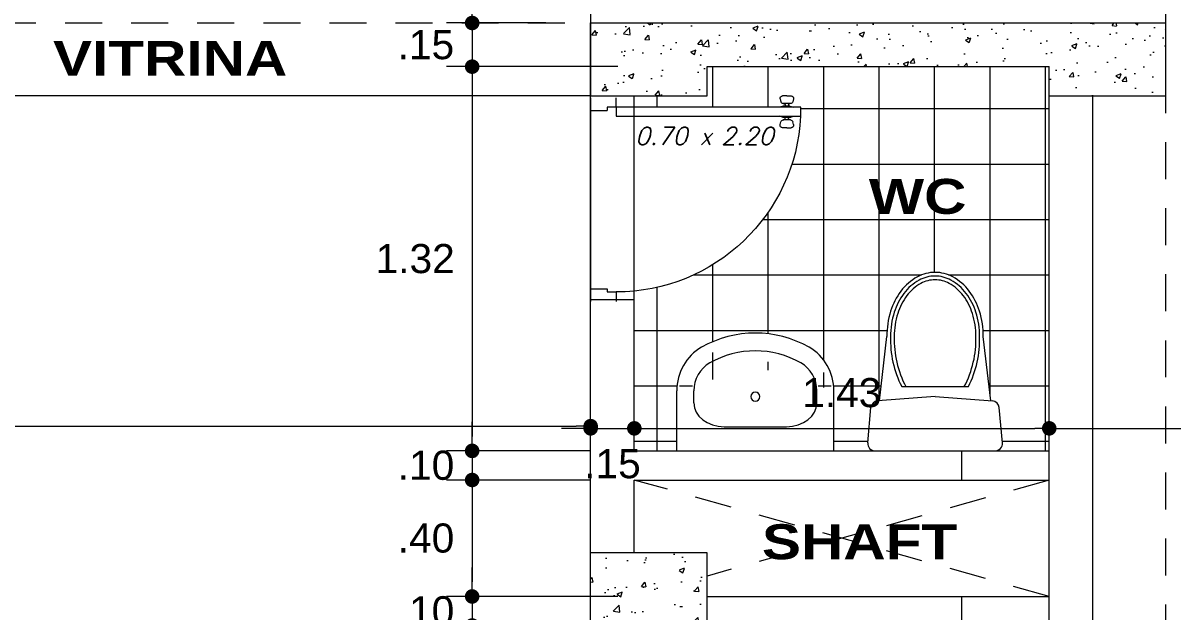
# Model space of a CAD drawing. Header units: millimetres. Extents: x 2178 to 2304, y 1220 to 1359.
# Drawn here: x 2208.302 to 2212.251, y 1332.3 to 1334.32 of the extents above; entities that cross this region are included whole.
import ezdxf
from ezdxf.enums import TextEntityAlignment as Align

# ---------------------------------------------------------------- set-up
doc = ezdxf.new("R2010")
doc.units = ezdxf.units.MM
doc.linetypes.add('HIDDEN', pattern=[9.524999999999999, 6.35, -3.175])
doc.layers.get('0').update_dxf_attribs({"lineweight": 0})
for name, color, linetype, lineweight in [('carpinteria', 12, 'Continuous', 5), ('Mobiliario', 52, 'Continuous', 5), ('PLUMA 1', 46, 'Continuous', 13), ('PLUMA 7', 10, 'Continuous', 0), ('PLUMA4', 160, 'Continuous', 40), ('PROY', 13, 'HIDDEN', 13), ('TEXTO', 5, 'Continuous', 18), ('TEXTOS', 42, 'Continuous', 13)]:
    doc.layers.add(name, color=color, linetype=linetype, lineweight=lineweight)
doc.layers.add('pisos....', color=7, linetype='Continuous', lineweight=5, true_color=0x7c7f7e)
doc.styles.add('ARIAL', font='arial.ttf')
doc.styles.add('ARIAL-N', font='arialbd.ttf')
doc.styles.add('SIMPLEX', font='simplex.shx', dxfattribs={"width": 1.2, "oblique": 15})
doc.dimstyles.new('RPM 50', dxfattribs={"dimtxt": 0.1, "dimasz": 0.05, "dimexe": 0.08849999999999973, "dimexo": 0.1535, "dimgap": 0.07099999999999997, "dimtad": 2, "dimtih": 1, "dimtoh": 1, "dimzin": 4, "dimdsep": 46, "dimtxsty": 'ARIAL', "dimblk": 'DOT', "dimcen": 0.4, "dimdle": 0.25, "dimclrd": 8, "dimclre": 8, "dimclrt": 9, "dimadec": 0, "dimazin": 0, "dimtfac": 1, "dimtix": 1, "dimtmove": 0, "dimatfit": 3, "dimldrblk": 'DOT', "dimfxl": 0.5, "dimfxlon": 1, "dimlwd": 0, "dimlwe": 0, "dimarcsym": 0})
pattern_1 = [(49.99999999999999, (1019.093095671087, -426.9564722311436), (0.182184668996004, -0.01593908553890309), [0.01905, -0.20955]), (355, (1019.093095671087, -426.9564722311436), (-0.03524342142496934, 0.1910568452390352), [0.01524, -0.16764058417]), (100.4514447, (1019.108277678087, -426.9578004846437), (0.1469412470903533, 0.1751177519121951), [0.01619000879999999, -0.1780902445999999]), (46.18420000000001, (1019.093095671087, -426.9056722311436), (0.2710790408921299, -0.04204232793272715), [0.028575, -0.314325]), (96.63555760999992, (1019.115685571087, -426.9091757311437), (0.237404134051503, 0.2474261245977215), [0.02428502314, -0.26713560816]), (351.1841511700001, (1019.093095671087, -426.9056722311436), (0.237404134064977, 0.2474261245855326), [0.02285996707, -0.25145973192]), (21, (1019.118495671087, -426.9183722311436), (0.1516143912691325, -0.1022651981870876), [0.01905, -0.20955]), (326.0000000000001, (1019.118495671087, -426.9183722311436), (0.06180202834764707, 0.1841879661223193), [0.01524, -0.16764]), (71.45144499999999, (1019.131130203687, -426.9268943310435), (0.2134164192787162, 0.08192276888590524), [0.0161900088, -0.1780899376]), (37.50000000000001, (1019.093095671087, -426.9564722311436), (0.003088603250591816, 0.0845550388731531), [0, -0.165608, 0, -0.17018, 0, -0.168275]), (7.499999999999999, (1019.093095671087, -426.9564722311436), (0.06681966251030574, 0.1001805748181195), [0, -0.09702799999999999, 0, -0.161798, 0, -0.06413500000000001]), (327.5, (1019.036453671087, -426.9564722311436), (0.1355905951668714, -0.005728743992673458), [0, -0.0635, 0, -0.19812, 0, -0.26289]), (317.5, (1019.011053671087, -426.9564722311436), (0.148129181386018, 0.02542649103333302), [0, -0.08255, 0, -0.131572, 0, -0.18669])]

# ---------------------------------------------------------------- blocks, each defined once
blk = doc.blocks.new('puerta de 0.80')
for p, q in [((0, 0.7578726278069325), (0, 0.8078726278070008)), ((0, 0.05787262780700075), (0, 0.8078726278070008)), ((0.06500000000005457, 0.7578726278069325), (0.06500000000005457, 0.770372627806978)), ((0.06500000000005457, 0.770372627806978), (0.1000000000000227, 0.770372627806978)), ((0.1000000000000227, 0.770372627806978), (0.1000000000000227, 0.8078726278070008)), ((0, 0.7578726278069325), (0.06500000000005457, 0.7578726278069325)), ((0.743372223558481, 0.1131570363396577), (0.7462233707656196, 0.1025164101029077)), ((0.7699992280930701, 0.1257452267906274), (0.753031481821381, 0.1257452267906274)), ((0.7820575276252839, 0.09510460055400927), (0.7558826290285197, 0.09510460055400927)), ((0.7558826290285197, 0.09510460055400927), (0.7579409285608563, 0.09510460055400927)), ((0.7699992280930701, 0.1257452267906274), (0.7869669743646455, 0.1257452267906274)), ((0.7841158271576205, 0.09510460055400927), (0.7820575276252839, 0.09510460055400927)), ((0.7966262326275455, 0.1131570363396577), (0.7937750854204069, 0.1025164101029077)), ((0, 0.007872627806932542), (0, 0.05787262780700075)), ((0, 0.05787262780700075), (0.06500000000005457, 0.05787262780700075)), ((0.06500000000005457, 0.04537262780695528), (0.06500000000005457, 0.05787262780700075)), ((0.1000000000000227, 0.04537262780695528), (0.06500000000005457, 0.04537262780695528)), ((0.1000000000000227, 0.08037262780703713), (0.8250000000000455, 0.08037262780703713)), ((0.1000000000000227, 0.04537262780695528), (0.1000000000000227, 0.08037262780703713)), ((0.8250000000000455, 0.04537262780695528), (0.1000000000000227, 0.04537262780695528)), ((0.1000000000000227, 0.04537262780695528), (0.1000000000000227, 0.007872627806932542)), ((0.7820575276252839, 0.08545825626470105), (0.7558826290285197, 0.08545825626470105)), ((0.762940928560738, 0.09010460055401381), (0.762940928560738, 0.08545825626470105)), ((0.8250000000000455, 0.04537262780695528), (0.7720000000000482, 0.04537262780695528)), ((0.7770575276252885, 0.09010460055401381), (0.7770575276252885, 0.08545825626470105)), ((0.8250000000000455, 0.08037262780703713), (0.8250000000000455, 0.04537262780695528)), ((0.743372223558481, 0.01258821927433473), (0.7462233707656196, 0.02322884551108473)), ((0.7699992280930701, 2.882325134123676e-08), (0.753031481821381, 2.882325134123676e-08)), ((0.7820575276252839, 0.04028699934929136), (0.7558826290285197, 0.04028699934929136)), ((0.7820575276252839, 0.03064065505998315), (0.7558826290285197, 0.03064065505998315)), ((0.7558826290285197, 0.03064065505998315), (0.7579409285608563, 0.03064065505998315)), ((0.762940928560738, 0.0356406550599786), (0.762940928560738, 0.04028699934929136)), ((0.7699992280930701, 2.882325134123676e-08), (0.7869669743646455, 2.882325134123676e-08)), ((0.7770575276252885, 0.0356406550599786), (0.7770575276252885, 0.04028699934929136)), ((0.7841158271576205, 0.03064065505998315), (0.7820575276252839, 0.03064065505998315)), ((0.7966262326275455, 0.01258821927433473), (0.7937750854204069, 0.02322884551108473))]:
    blk.add_line(p, q)
at = {"linetype": 'Continuous', "lineweight": 0}
for p, q in [((0.7558826290285197, 0.08545825626470105), (0.7419099796773025, 0.08037262780692345)), ((0.7558826290285197, 0.04028699934929136), (0.7419099796773025, 0.04537262780695528)), ((0.7820575276252839, 0.08545825626470105), (0.796030176976501, 0.08037262780692345)), ((0.7820575276252839, 0.04028699934929136), (0.796030176976501, 0.04537262780695528))]:
    blk.add_line(p, q, dxfattribs=at)
for centre, radius, start, end in [((0.1000000000000227, 0.04537262780695528), 0.725, 2.767078666097358, 90), ((0.753031481821381, 0.1157452267906365), 0.01, 90, 195.0000000000087), ((0.7558826290285197, 0.1051046005540002), 0.01, 195.0000000001698, 270), ((0.7579409285607426, 0.09010460055401381), 0.005, 0, 90), ((0.7820575276252839, 0.09010460055401381), 0.005, 90, 180), ((0.7841158271575068, 0.1051046005540002), 0.01, 270, 344.9999999998302), ((0.7869669743646455, 0.1157452267906365), 0.01, 344.9999999999912, 90), ((0.753031481821381, 0.01000002882324225), 0.01, 164.9999999999913, 270), ((0.7558826290285197, 0.02064065505999224), 0.01, 90, 164.9999999998302), ((0.7579409285607426, 0.0356406550599786), 0.005, 270, 0), ((0.7820575276252839, 0.0356406550599786), 0.005, 180, 270), ((0.7841158271575068, 0.02064065505999224), 0.01, 15.00000000016984, 90), ((0.7869669743646455, 0.01000002882324225), 0.01, 270, 15.00000000000872)]:
    blk.add_arc(centre, radius, start, end)
blk = doc.blocks.new('P')
at = {"style": 'SIMPLEX', "oblique": 15}
blk.add_text('x', height=0.06, dxfattribs=at).set_placement((-0.01697368369676155, 0.0255492955629677))
blk.add_attdef('L', text='', height=0.06, dxfattribs=at).set_placement((-0.057659880294743, 0.02554929556297481), align=Align.RIGHT)
blk.add_attdef('H', (0.05806964743619147, 0.02554929556297481), '', height=0.06, dxfattribs=at)
blk = doc.blocks.new('LAVATORIO')
at = {"layer": 'PLUMA 1', "linetype": 'Continuous', "lineweight": 20}
for p, q in [((-0.2999934783219942, 0.2071363636785648), (-0.2999934783219942, -0.02195454545901754)), ((-0.2999934783219942, 0.2071363636785648), (0.2999934783219942, 0.2071363636785648)), ((0.2999934783219942, 0.2071363636785648), (0.2999934783219942, -0.02195454545901754)), ((-0.1188260869807323, 0.1148181818415779), (0.1188260869807323, 0.1148181818415779)), ((-0.234782608743501, 0.02386363636850319), (-0.234782608743501, -0.02195454545901754)), ((0.234782608743501, 0.02386363636850319), (0.234782608743501, -0.02195454545901754))]:
    blk.add_line(p, q, dxfattribs=at)
blk.add_circle((0, 0), 0.01750000000356522, dxfattribs=at)
at = {"layer": 'PLUMA 1', "linetype": 'Continuous', "lineweight": 20, "extrusion": (0, 0, -1)}
for centre, major_axis, ratio, start_param, end_param in [((-0.1188260869807323, 0.02386363636850319), (0.1159565217627687, 2.11200665065676e-14), 0.7846746081733931, 3.141592653590338, 4.712388980384833), ((0.1188260869807323, 0.02386363636850319), (-0.1159565217627687, 9.952126509930016e-14), 0.7846746081733929, 1.570796326794223, 3.1415926535887), ((-0.1188521754517069, -0.02195454545901754), (2.795176774598603e-13, 0.1893818215381344), 0.9565217391304283, 3.638567482427635, 4.712388980383277), ((-0.1188521754517069, -0.02195454545901754), (-1.25662522260505e-12, 0.1212000033427651), 0.9565217391302343, 3.638567482442401, 4.712388980394607), ((0.1188521754517069, -0.02195454545901754), (1.256475748923904e-12, 0.1212000033427651), 0.9565217391302343, 1.57079632678498, 2.644617824737187), ((0.1188521754517069, -0.02195454545901754), (-2.791350386132135e-13, 0.1893818215381344), 0.9565217391304283, 1.570796326796306, 2.64461782475195), ((0, 0.2071363636785648), (-2.207522384136759e-16, 0.3818181859691521), 0.9565217391303741, 2.64461781258921, 3.638567494590378), ((0, 0.2071363636785648), (1.873049312265182e-16, 0.4500000041648561), 0.9565217391303545, 2.644617814432515, 3.638567492747071)]:
    blk.add_ellipse(centre, major_axis=major_axis, ratio=ratio, start_param=start_param, end_param=end_param, dxfattribs=at)
blk = doc.blocks.new('A$C17BD6781')
at = {"layer": 'Mobiliario', "linetype": 'Continuous'}
for p, q in [((0.0470258381902795, 0.2024778968581415), (0.07702583819028064, 0.4624778968581325)), ((0.4970258381902681, 0.2024778968581415), (0.467025838190267, 0.4624778968581325)), ((0.1371245447934086, 0.2600000207519599), (0.406927131587139, 0.2600000207519599)), ((0.2720258381902738, 0.2200000207519395), (0.04046188830088226, 0.2019667219995256)), ((0.2720258381902738, 0.2200000207519395), (0.5035897880796654, 0.2019667219995256)), ((2.658856601556181e-08, 0.03271609313324575), (0.01291432294007677, 0.1747733529997788)), ((0.5440516497919816, 0.03271609313324575), (0.5311373534404709, 0.1747733529997788)), ((0.0298768227825974, 2.075196903206233e-08), (0.5141748535979502, 2.075196903206233e-08))]:
    blk.add_line(p, q, dxfattribs=at)
for points in [[(0.467025838190267, 0.4624778968581325, 0.07568148098942781), (0.4514763274974598, 0.564619449634364, 0.08594715031423093), (0.409911660521658, 0.6457161817953931, 0.1060218382171382), (0.3436150782673906, 0.7032144903049868, 0.1264657149685374), (0.2720258381902738, 0.7216159645624032, 0.1264657149685252), (0.2004365981131571, 0.7032144903049868, 0.1060218382171112), (0.1341400158588897, 0.6457161817953931, 0.08594715031425326), (0.09257534888308783, 0.564619449634364, 0.07568148098944026), (0.07702583819028064, 0.4624778968581325, 0.07568148098943636)], [(0.4520258381902806, 0.4624778968581325, 0.0756814809893859), (0.4371558434836231, 0.5601558482174767, 0.08594715031428633), (0.3979260275471859, 0.6366970575473658, 0.1060218382171535), (0.3363817185640983, 0.6900737708649274, 0.1264657149685132), (0.2720258381902738, 0.7066159645624168, 0.1264657149686313), (0.2076699578163925, 0.6900737708648705, 0.1060218382170392), (0.1461256488333618, 0.6366970575473658, 0.08594715031415015), (0.1068958328969813, 0.5601558482175903, 0.07568148098951734), (0.092025838190267, 0.4624778968581325, 0.07568148098951734)], [(0.4370258381902659, 0.4624778968581325, 0.07568148098938046), (0.422835359469758, 0.5556922468005894, 0.08594715031429338), (0.3859403945727138, 0.6276779332993385, 0.1060218382171472), (0.3291483588608344, 0.6769330514248111, 0.1264657149685263), (0.2720258381902738, 0.6916159645624305, 0.1264657149686292), (0.2149033175196564, 0.6769330514248111, 0.1060218382170225), (0.1581112818078338, 0.6276779332993385, 0.08594715031417827), (0.1212163169108464, 0.5556922468007031, 0.07568148098950629), (0.1070258381902818, 0.4624778968581325, 0.07568148098950629)]]:
    blk.add_lwpolyline(points, format="xyb", dxfattribs=at)
for centre, radius, start, end in [((0.5137349313203856, 0.4501454030077241), 0.4218893808016409, 178.3249151335759, 206.7885795011672), ((0.5137349313203856, 0.4501454030077241), 0.4068893808016409, 178.3249151335759, 207.8601275501853), ((0.03031674506016202, 0.4501454030077241), 0.4068893808016409, 332.1398724498131, 1.675084866424104), ((0.03031674506016202, 0.4501454030077241), 0.4218893808016409, 333.2114204988328, 1.675084866424104), ((0.04279111913410816, 0.1720572806184748), 0.03, 94.45298473469602, 174.8055710922652), ((0.5012605572464395, 0.1720572806184748), 0.03, 5.194428907734862, 85.54701526530398), ((0.0298768227825974, 0.03000002075194175), 0.03, 174.8055710922652, 270), ((0.5141748535979502, 0.03000002075194175), 0.03, 270, 5.194428907734862)]:
    blk.add_arc(centre, radius, start, end, dxfattribs=at)
blk = doc.blocks.new('_DOT')
at = {"color": 0, "linetype": 'ByBlock'}
blk.add_line((-0.5, 0), (-1, 0), dxfattribs=at)
at = {"color": 0, "linetype": 'ByBlock', "const_width": 0.5}
blk.add_lwpolyline([(-0.25, 0, 1), (0.25, 0, 1)], format="xyb", close=True, dxfattribs=at)
blk = doc.blocks.new('*D931')
at = {"color": 8, "lineweight": 0, "transparency": 16777216}
for p, q in [((2205.05131320559, 1332.934802835072), (2205.05131320559, 1333.023302835072)), ((2210.25131320559, 1332.934802835072), (2210.25131320559, 1333.023302835072)), ((2205.10131320559, 1332.934802835072), (2210.20131320559, 1332.934802835072))]:
    blk.add_line(p, q, dxfattribs=at)
at = {"layer": 'Defpoints', "color": 0, "transparency": 16777216}
for p in [(2205.05131320559, 1332.934802835072), (2210.25131320559, 1332.934802835072), (2210.25131320559, 1332.927212895097)]:
    blk.add_point(p, dxfattribs=at)
at = {"color": 8, "lineweight": 0, "transparency": 16777216, "xscale": 0.05, "yscale": 0.05, "zscale": 0.05, "rotation": 180}
blk.add_blockref('_DOT', (2205.05131320559, 1332.934802835072), dxfattribs=at)
at = {"color": 8, "lineweight": 0, "transparency": 16777216, "xscale": 0.05, "yscale": 0.05, "zscale": 0.05}
blk.add_blockref('_DOT', (2210.25131320559, 1332.934802835072), dxfattribs=at)
at = {"color": 9, "transparency": 16777216, "insert": (2207.65131320559, 1333.056860133844), "char_height": 0.1, "attachment_point": 5, "style": 'ARIAL'}
blk.add_mtext('5.20', dxfattribs=at)
blk = doc.blocks.new('*D932')
at = {"color": 8, "lineweight": 0, "transparency": 16777216}
for p, q in [((2210.25131320559, 1332.927212895097), (2210.25131320559, 1333.015712895097)), ((2210.401313205591, 1332.927212895097), (2210.401313205591, 1333.015712895097)), ((2210.20131320559, 1332.927212895097), (2210.15131320559, 1332.927212895097)), ((2210.25131320559, 1332.927212895097), (2210.401313205591, 1332.927212895097)), ((2210.451313205591, 1332.927212895097), (2210.501313205591, 1332.927212895097))]:
    blk.add_line(p, q, dxfattribs=at)
at = {"layer": 'Defpoints', "color": 0, "transparency": 16777216}
for p in [(2210.25131320559, 1332.927212895097), (2210.401313205591, 1332.927212895097), (2210.401313205591, 1332.849712895096)]:
    blk.add_point(p, dxfattribs=at)
at = {"color": 8, "lineweight": 0, "transparency": 16777216, "xscale": 0.05, "yscale": 0.05, "zscale": 0.05}
blk.add_blockref('_DOT', (2210.25131320559, 1332.927212895097), dxfattribs=at)
at = {"color": 8, "lineweight": 0, "transparency": 16777216, "xscale": 0.05, "yscale": 0.05, "zscale": 0.05, "rotation": 180}
blk.add_blockref('_DOT', (2210.401313205591, 1332.927212895097), dxfattribs=at)
at = {"color": 9, "transparency": 16777216, "insert": (2210.32631320559, 1332.805155596324), "char_height": 0.1, "attachment_point": 5, "style": 'ARIAL'}
blk.add_mtext('.15', dxfattribs=at)
blk = doc.blocks.new('*D933')
at = {"color": 8, "lineweight": 0, "transparency": 16777216}
for p, q in [((2210.401313205591, 1332.927212895097), (2210.401313205591, 1333.015712895097)), ((2211.82631320559, 1332.927212895097), (2211.82631320559, 1333.015712895097)), ((2210.451313205591, 1332.927212895097), (2211.77631320559, 1332.927212895097))]:
    blk.add_line(p, q, dxfattribs=at)
at = {"layer": 'Defpoints', "color": 0, "transparency": 16777216}
for p in [(2211.82631320559, 1332.927212895097), (2210.401313205591, 1332.849712895096), (2211.82631320559, 1332.849712895096)]:
    blk.add_point(p, dxfattribs=at)
at = {"color": 8, "lineweight": 0, "transparency": 16777216, "xscale": 0.05, "yscale": 0.05, "zscale": 0.05, "rotation": 180}
blk.add_blockref('_DOT', (2210.401313205591, 1332.927212895097), dxfattribs=at)
at = {"color": 8, "lineweight": 0, "transparency": 16777216, "xscale": 0.05, "yscale": 0.05, "zscale": 0.05}
blk.add_blockref('_DOT', (2211.82631320559, 1332.927212895097), dxfattribs=at)
at = {"color": 9, "transparency": 16777216, "insert": (2211.11381320559, 1333.049304300281), "char_height": 0.1, "attachment_point": 5, "style": 'ARIAL'}
blk.add_mtext('1.43', dxfattribs=at)
blk = doc.blocks.new('*D934')
at = {"color": 8, "lineweight": 0, "transparency": 16777216}
for p, q in [((2211.82631320559, 1332.927212895097), (2211.82631320559, 1333.015712895097)), ((2217.40131320559, 1332.927212895097), (2217.40131320559, 1333.015712895097)), ((2211.876313205591, 1332.927212895097), (2217.35131320559, 1332.927212895097))]:
    blk.add_line(p, q, dxfattribs=at)
at = {"layer": 'Defpoints', "color": 0, "transparency": 16777216}
for p in [(2217.40131320559, 1332.927212895097), (2211.82631320559, 1332.849712895096), (2217.40131320559, 1332.849712895096)]:
    blk.add_point(p, dxfattribs=at)
at = {"color": 8, "lineweight": 0, "transparency": 16777216, "xscale": 0.05, "yscale": 0.05, "zscale": 0.05, "rotation": 180}
blk.add_blockref('_DOT', (2211.82631320559, 1332.927212895097), dxfattribs=at)
at = {"color": 8, "lineweight": 0, "transparency": 16777216, "xscale": 0.05, "yscale": 0.05, "zscale": 0.05}
blk.add_blockref('_DOT', (2217.40131320559, 1332.927212895097), dxfattribs=at)
at = {"color": 9, "transparency": 16777216, "insert": (2214.61381320559, 1333.049270193869), "char_height": 0.1, "attachment_point": 5, "style": 'ARIAL'}
blk.add_mtext('5.58', dxfattribs=at)
blk = doc.blocks.new('*D941')
at = {"color": 8, "lineweight": 0, "transparency": 16777216}
for p, q in [((2209.844313705364, 1334.369712895096), (2209.844313705364, 1334.419712895095)), ((2210.097813205591, 1334.319712895096), (2209.755813705364, 1334.319712895096)), ((2209.844313705364, 1334.319712895096), (2209.844313705364, 1334.169712895095)), ((2210.344313705364, 1334.169712895095), (2209.755813705364, 1334.169712895095)), ((2209.844313705364, 1334.119712895096), (2209.844313705364, 1334.069712895096))]:
    blk.add_line(p, q, dxfattribs=at)
at = {"layer": 'Defpoints', "color": 0, "transparency": 16777216}
for p in [(2210.251313205591, 1334.319712895096), (2209.844313705364, 1334.169712895095), (2210.651313205592, 1334.169712895095)]:
    blk.add_point(p, dxfattribs=at)
at = {"color": 8, "lineweight": 0, "transparency": 16777216, "xscale": 0.05, "yscale": 0.05, "zscale": 0.05}
for p, rotation in [((2209.844313705364, 1334.319712895096), 270), ((2209.844313705364, 1334.169712895095), 90)]:
    blk.add_blockref('_DOT', p, dxfattribs=dict(at, rotation=rotation))
at = {"color": 9, "transparency": 16777216, "insert": (2209.685353268801, 1334.244712895095), "char_height": 0.1, "attachment_point": 5, "style": 'ARIAL'}
blk.add_mtext('.15', dxfattribs=at)
blk = doc.blocks.new('*D942')
at = {"color": 8, "lineweight": 0, "transparency": 16777216}
for p, q in [((2210.344313705364, 1334.169712895095), (2209.755813705364, 1334.169712895095)), ((2209.844313705364, 1334.119712895096), (2209.844313705364, 1332.899712895097)), ((2210.247813205592, 1332.849712895097), (2209.755813705364, 1332.849712895097))]:
    blk.add_line(p, q, dxfattribs=at)
at = {"layer": 'Defpoints', "color": 0, "transparency": 16777216}
for p in [(2210.651313205592, 1334.169712895095), (2209.844313705364, 1332.849712895097), (2210.401313205592, 1332.849712895097)]:
    blk.add_point(p, dxfattribs=at)
at = {"color": 8, "lineweight": 0, "transparency": 16777216, "xscale": 0.05, "yscale": 0.05, "zscale": 0.05}
for p, rotation in [((2209.844313705364, 1334.169712895095), 90), ((2209.844313705364, 1332.849712895097), 270)]:
    blk.add_blockref('_DOT', p, dxfattribs=dict(at, rotation=rotation))
at = {"color": 9, "transparency": 16777216, "insert": (2209.648654769484, 1333.509712895095), "char_height": 0.1, "attachment_point": 5, "style": 'ARIAL'}
blk.add_mtext('1.32', dxfattribs=at)
blk = doc.blocks.new('*D943')
at = {"color": 8, "lineweight": 0, "transparency": 16777216}
for p, q in [((2209.844313705364, 1332.899712895097), (2209.844313705364, 1332.949712895097)), ((2210.247813205592, 1332.849712895097), (2209.755813705364, 1332.849712895097)), ((2209.844313705364, 1332.849712895097), (2209.844313705364, 1332.749712895097)), ((2210.247813205592, 1332.749712895097), (2209.755813705364, 1332.749712895097)), ((2209.844313705364, 1332.699712895097), (2209.844313705364, 1332.649712895097))]:
    blk.add_line(p, q, dxfattribs=at)
at = {"layer": 'Defpoints', "color": 0, "transparency": 16777216}
for p in [(2210.401313205592, 1332.849712895097), (2209.844313705364, 1332.749712895097), (2210.401313205592, 1332.749712895097)]:
    blk.add_point(p, dxfattribs=at)
at = {"color": 8, "lineweight": 0, "transparency": 16777216, "xscale": 0.05, "yscale": 0.05, "zscale": 0.05}
for p, rotation in [((2209.844313705364, 1332.849712895097), 270), ((2209.844313705364, 1332.749712895097), 90)]:
    blk.add_blockref('_DOT', p, dxfattribs=dict(at, rotation=rotation))
at = {"color": 9, "transparency": 16777216, "insert": (2209.685898971394, 1332.799712895096), "char_height": 0.1, "attachment_point": 5, "style": 'ARIAL'}
blk.add_mtext('.10', dxfattribs=at)
blk = doc.blocks.new('*D944')
at = {"color": 8, "lineweight": 0, "transparency": 16777216}
for p, q in [((2210.247813205592, 1332.749712895097), (2209.755813705364, 1332.749712895097)), ((2209.844313705364, 1332.699712895097), (2209.844313705364, 1332.399712895097)), ((2210.344313705364, 1332.349712895097), (2209.755813705364, 1332.349712895097))]:
    blk.add_line(p, q, dxfattribs=at)
at = {"layer": 'Defpoints', "color": 0, "transparency": 16777216}
for p in [(2210.401313205592, 1332.749712895097), (2209.844313705364, 1332.349712895097), (2210.651313205592, 1332.349712895097)]:
    blk.add_point(p, dxfattribs=at)
at = {"color": 8, "lineweight": 0, "transparency": 16777216, "xscale": 0.05, "yscale": 0.05, "zscale": 0.05}
for p, rotation in [((2209.844313705364, 1332.749712895097), 90), ((2209.844313705364, 1332.349712895097), 270)]:
    blk.add_blockref('_DOT', p, dxfattribs=dict(at, rotation=rotation))
at = {"color": 9, "transparency": 16777216, "insert": (2209.685898971394, 1332.549712895096), "char_height": 0.1, "attachment_point": 5, "style": 'ARIAL'}
blk.add_mtext('.40', dxfattribs=at)
blk = doc.blocks.new('*D1076')
at = {"color": 8, "lineweight": 0, "transparency": 16777216}
for p, q in [((2209.844313705364, 1332.399712895097), (2209.844313705364, 1332.449712895097)), ((2210.344313705364, 1332.349712895097), (2209.755813705364, 1332.349712895097)), ((2209.844313705364, 1332.349712895097), (2209.844313705364, 1332.249712895097)), ((2210.344313705364, 1332.249712895097), (2209.755813705364, 1332.249712895097)), ((2209.844313705364, 1332.199712895097), (2209.844313705364, 1332.149712895097))]:
    blk.add_line(p, q, dxfattribs=at)
at = {"layer": 'Defpoints', "color": 0, "transparency": 16777216}
for p in [(2210.651313205592, 1332.349712895097), (2209.844313705364, 1332.249712895097), (2210.651313205592, 1332.249712895097)]:
    blk.add_point(p, dxfattribs=at)
at = {"color": 8, "lineweight": 0, "transparency": 16777216, "xscale": 0.05, "yscale": 0.05, "zscale": 0.05}
for p, rotation in [((2209.844313705364, 1332.349712895097), 270), ((2209.844313705364, 1332.249712895097), 90)]:
    blk.add_blockref('_DOT', p, dxfattribs=dict(at, rotation=rotation))
at = {"color": 9, "transparency": 16777216, "insert": (2209.685898971394, 1332.299712895096), "char_height": 0.1, "attachment_point": 5, "style": 'ARIAL'}
blk.add_mtext('.10', dxfattribs=at)

msp = doc.modelspace()

# ---------------------------------------------------------------- hatches: boundary and pattern name
h = msp.add_hatch()
h.set_pattern_fill('AR-SAND', color=256, scale=0.009000000000000001)
h.set_pattern_definition([(37.50000000000001, (0, 0), (-0.01440028166385641, 0.4404719135964082), [0, -0.3474720000000001, 0, -0.38862, 0, -0.3714750000000001]), (7.499999999999999, (0, 0), (0.4045709548242024, 0.6451425905115189), [0, -0.187452, 0, -0.3131820000000001, 0, -0.120015]), (327.5, (-0.281178, 0), (0.7118931332173122, 0.001293466210691186), [0, -0.1143, 0, -0.41148, 0, -0.5372100000000001]), (317.5, (-0.281178, 0), (0.6872008072250675, 0.2006363909314947), [0, -0.05715000000000001, 0, -0.269748, 0, -0.3086100000000001])])
h.paths.add_polyline_path([(2232.182974461064, 1343.987019787507), (2226.431313205591, 1343.979330515022), (2226.431313205591, 1339.769712895096), (2229.031313205591, 1339.769712895096, -1), (2229.511313205591, 1339.769712895096, -1), (2229.031313205591, 1339.769712895096), (2226.431313205591, 1339.769712895096), (2226.380327854285, 1336.644712895097), (2229.031313205591, 1336.644712895097, -1), (2229.511313205591, 1336.644712895097, -1), (2229.031313205591, 1336.644712895097), (2226.380327854285, 1336.644712895097), (2226.340355338862, 1334.194712895096), (2229.037712207929, 1334.194712895096, -0.05792422511702389), (2229.031313205591, 1334.249763543513, -1), (2229.511313205591, 1334.249763543513, -0.8904945671120889), (2229.037712207929, 1334.194712895096), (2226.340355338862, 1334.194712895096), (2226.27631320559, 1330.269435117319), (2229.031341468728, 1330.273118255473, -0.9834537548927721), (2229.511274236881, 1330.27375986729), (2232.201302616187, 1330.277356108494)])
h.paths.add_polyline_path([(2226.431313205591, 1343.979330515022), (2222.02631320559, 1343.973441565066), (2222.02631320559, 1339.769712895096), (2226.431313205591, 1339.769712895096)])
h.paths.add_polyline_path([(2222.02631320559, 1343.973441565066), (2217.32631320559, 1343.967158235941), (2217.32631320559, 1339.769712895096), (2222.02631320559, 1339.769712895096)])
h.paths.add_polyline_path([(2217.32631320559, 1343.967158235941), (2215.58621333265, 1343.964831933768, -0.9785559481343978), (2215.10632651686, 1343.964190383384), (2212.37491100412, 1343.960538812609), (2212.231345879911, 1340.394712895096), (2215.106262970665, 1340.394712895096, -1), (2215.586262970665, 1340.394712895096, -1), (2215.106262970665, 1340.394712895096), (2212.231345879911, 1340.394712895096), (2212.22631320559, 1340.269712895096), (2212.22631320559, 1339.769712895096), (2212.751313205591, 1339.769712895096), (2217.32631320559, 1339.769712895096)])
h.paths.add_polyline_path([(2213.996396667805, 1342.015790657715), (2214.318292984313, 1342.015790657715), (2214.318292984313, 1342.221861599053), (2213.996396667805, 1342.221861599053)], flags=24)
h.paths.add_polyline_path([(2213.989575385403, 1343.740756551303), (2214.233777295363, 1343.740756551303), (2214.233777295363, 1343.94682749264), (2213.989575385403, 1343.94682749264)], flags=24)
h.paths.add_polyline_path([(2213.989575385403, 1339.915756551303), (2214.233777295363, 1339.915756551303), (2214.233777295363, 1340.12182749264), (2213.989575385403, 1340.12182749264)], flags=24)
h.paths.add_polyline_path([(2213.989575385403, 1340.290756551303), (2214.233777295363, 1340.290756551303), (2214.233777295363, 1340.49682749264), (2213.989575385403, 1340.49682749264)], flags=24)
h.paths.add_polyline_path([(2214.996396667806, 1342.078290657715), (2215.318292984313, 1342.078290657715), (2215.318292984313, 1342.284361599053), (2214.996396667806, 1342.284361599053)], flags=24)
h.paths.add_polyline_path([(2214.672404853344, 1339.978290657715), (2214.916606763303, 1339.978290657715), (2214.916606763303, 1340.184361599052), (2214.672404853344, 1340.184361599052)], flags=24)
h = msp.add_hatch()
h.set_pattern_fill('AR-CONC', color=256, scale=0.001)
h.set_pattern_definition(pattern_1)
h.paths.add_polyline_path([(2210.25131320559, 1334.319712895095), (2210.25131320559, 1334.069712895095), (2210.651313205591, 1334.069712895095), (2210.651313205591, 1334.169712895095), (2211.82631320559, 1334.169712895095), (2211.82631320559, 1334.069712895095), (2212.22631320559, 1334.069712895095), (2212.22631320559, 1334.319712895095)])
h = msp.add_hatch()
h.set_pattern_fill('AR-CONC', color=256, scale=0.001)
h.set_pattern_definition(pattern_1)
h.paths.add_polyline_path([(2210.401313205591, 1332.249712895096), (2210.651313205591, 1332.249712895096), (2210.651313205591, 1332.499712895096), (2210.25131320559, 1332.499712895096), (2210.25131320559, 1330.899712895096), (2210.25131320559, 1330.731141466525), (2210.70131320559, 1330.748998609382), (2210.70131320559, 1330.998998609382), (2210.401313205591, 1330.998998609382)])
at = {"layer": 'pisos....'}
h = msp.add_hatch(dxfattribs=at)
h.set_pattern_fill('NET', color=256, scale=0.06)
h.set_pattern_definition([(0, (1019.093095671087, -426.9564722311436), (0, 0.1905), []), (90, (1019.093095671087, -426.9564722311436), (-0.1905, 1.166437552015814e-17), [])])
edge = h.paths.add_edge_path()
edge.add_arc((2211.434145628743, 1333.336898500319), 0.1261879470160389, 61.16924531795547, 89.99999999989672, ccw=False)
edge.add_arc((2211.409223853732, 1333.291623542788), 0.1778688588609802, 36.96126387970901, 61.169245317998275, ccw=False)
edge.add_arc((2211.369987107778, 1333.262098102821), 0.2269735820391569, 17.311915715306895, 36.96126387969781, ccw=False)
edge.add_arc((2211.308134632124, 1333.242819089787), 0.2917609966197344, 0, 17.311915715316673, ccw=False)
edge.add_line((2211.599895628744, 1333.242819089787), (2211.625395628744, 1333.021819089787))
edge.add_line((2211.625395628744, 1333.021819089787), (2211.63097498615, 1333.021384591157))
edge.add_arc((2211.628995139941, 1332.995961565983), 0.0255000000000944, 5.1944289075498205, 85.54701526512991, ccw=False)
edge.add_line((2211.654390416707, 1332.998270227507), (2211.665367568605, 1332.87752155662))
edge.add_arc((2211.63997229184, 1332.875212895096), 0.02549999999999673, -90, 5.1944289075498205, ccw=False)
edge.add_line((2211.63997229184, 1332.849712895096), (2211.826313205591, 1332.849712895096))
edge.add_line((2211.82631320559, 1332.849712895096), (2211.82631320559, 1334.069712895095))
edge.add_line((2211.82631320559, 1334.069712895095), (2211.82631320559, 1334.169712895095))
edge.add_line((2211.82631320559, 1334.169712895095), (2210.651313205591, 1334.169712895095))
edge.add_line((2210.651313205591, 1334.169712895095), (2210.651313205591, 1334.069712895095))
edge.add_line((2210.651313205591, 1334.069712895095), (2210.401313205591, 1334.069712895095))
edge.add_line((2210.401313205591, 1334.069712895095), (2210.401313205591, 1334.030011845764))
edge.add_line((2210.401313205591, 1334.030011845764), (2210.900484437808, 1334.030011845764))
edge.add_line((2210.900484437808, 1334.030011845764), (2210.91271050599, 1334.034461770664))
edge.add_line((2210.912710505991, 1334.034461770664), (2210.918886518081, 1334.034461770664))
edge.add_line((2210.918886518081, 1334.034461770664), (2210.918886518081, 1334.038527321918))
edge.add_arc((2210.914513287811, 1334.038651748635), 0.004374999999981809, 358.370265780623, 458.0578173602636)
edge.add_arc((2210.912710505991, 1334.051652321918), 0.008750000000019478, 195.0000000010358, 277.8133290253296, ccw=False)
edge.add_line((2210.90425865501, 1334.049387655273), (2210.901763901204, 1334.05869820323))
edge.add_arc((2210.910215752184, 1334.060962869875), 0.008749999999939013, 90, 195.0000000010358, ccw=False)
edge.add_line((2210.910215752184, 1334.069712869875), (2210.925062530172, 1334.069712869875))
edge.add_line((2210.925062530172, 1334.069712869875), (2210.93990930816, 1334.069712869875))
edge.add_arc((2210.939909308159, 1334.060962869875), 0.008749999999939013, -15.000000001035914, 90, ccw=False)
edge.add_line((2210.948361159139, 1334.05869820323), (2210.945866405333, 1334.049387655273))
edge.add_arc((2210.937414554353, 1334.051652321918), 0.00875000000001948, 270, 345.0000000004023, ccw=False)
edge.add_line((2210.937414554353, 1334.042902321918), (2210.935613542263, 1334.042902321918))
edge.add_arc((2210.935613542262, 1334.038527321918), 0.00437499999998181, 90, 180)
edge.add_line((2210.931238542263, 1334.038527321918), (2210.931238542263, 1334.034461770664))
edge.add_line((2210.931238542263, 1334.034461770664), (2210.935613542263, 1334.034461770664))
edge.add_line((2210.935613542262, 1334.034461770664), (2210.947839610445, 1334.030011845764))
edge.add_line((2210.947839610445, 1334.030011845764), (2210.97318820559, 1334.030011845764))
edge.add_line((2210.97318820559, 1334.030011845764), (2210.97318820559, 1333.999386845764))
edge.add_line((2210.97318820559, 1333.999386845764), (2210.972448550248, 1333.999386845764))
edge.add_arc((2210.338813205591, 1334.030011845764), 0.6343750000001275, 275.65407666117903, 357.2329213338944, ccw=False)
edge.add_line((2210.401313205591, 1333.398723171206), (2210.401313205591, 1333.369712895095))
edge.add_line((2210.401313205591, 1333.369712895095), (2210.401313205591, 1332.849712895096))
edge.add_line((2210.401313205591, 1332.849712895096), (2210.546889327061, 1332.849712895096))
edge.add_line((2210.546889327061, 1332.849712895096), (2210.546889327061, 1333.056100522497))
edge.add_ellipse((2210.709916499644, 1333.05589471332), major_axis=(-2.502032902658902e-13, 0.1704436393843569), ratio=0.9565217391305934, start_angle=28.47456021661742, end_angle=89.99999999991951, ccw=False)
edge.add_ellipse((2210.816883457551, 1332.849712895096), major_axis=(2.081165902565789e-16, 0.4050000037482276), ratio=0.9565217391312869, start_angle=-28.474560807873218, end_angle=28.474560807873218, ccw=False)
edge.add_ellipse((2210.923850415457, 1333.05589471332), major_axis=(2.499907131296124e-13, 0.170443639384357), ratio=0.956521739130593, start_angle=-89.99999999991962, end_angle=-28.474560216617476, ccw=False)
edge.add_line((2211.086877588041, 1333.056100522497), (2211.086877588041, 1332.849712895096))
edge.add_line((2211.086877588041, 1332.849712895096), (2211.228318965647, 1332.849712895096))
edge.add_arc((2211.228318965647, 1332.875212895096), 0.02549999999999673, 174.8055710924502, 270, ccw=False)
edge.add_line((2211.202923688882, 1332.87752155662), (2211.213900840781, 1332.998270227507))
edge.add_arc((2211.239296117546, 1332.995961565983), 0.0255000000000944, 94.45298473487009, 174.8055710924502, ccw=False)
edge.add_line((2211.237316271337, 1333.021384591157), (2211.242895628744, 1333.021819089787))
edge.add_line((2211.242895628744, 1333.021819089787), (2211.268395628744, 1333.242819089787))
edge.add_arc((2211.560156625364, 1333.242819089787), 0.291760996619687, 162.6880842841479, 180, ccw=False)
edge.add_arc((2211.49830414971, 1333.262098102821), 0.2269735820387949, 143.0387361214156, 162.6880842841864, ccw=False)
edge.add_arc((2211.459067403755, 1333.291623542788), 0.177868858861434, 118.83075468146899, 143.0387361213606, ccw=False)
edge.add_arc((2211.434145628744, 1333.33689850032), 0.1261879470156083, 90.00000000010323, 118.83075468145199, ccw=False)

# ---------------------------------------------------------------- linework, layer by layer
msp.add_lwpolyline([(2206.17631320559, 1334.419712895096), (2210.25131320559, 1334.419712895097), (2210.25131320559, 1334.069712895096), (2206.17631320559, 1334.069712895096)], close=True)
for points in [[(2210.25131320559, 1333.369712895095), (2210.25131320559, 1334.069712895095)], [(2210.401313205591, 1333.369712895095), (2210.401313205591, 1334.069712895095)], [(2211.526313205591, 1332.849712895096), (2211.82631320559, 1332.849712895096)], [(2211.526313205591, 1332.749712895096), (2211.82631320559, 1332.749712895096)], [(2211.526313205591, 1332.349712895096), (2211.82631320559, 1332.349712895096)]]:
    msp.add_lwpolyline(points)
at = {"layer": 'PLUMA 7'}
for points in [[(2210.25131320559, 1334.069712895095), (2210.25131320559, 1334.319712895095), (2212.22631320559, 1334.319712895095)], [(2212.22631320559, 1334.069712895095), (2212.22631320559, 1334.319712895095)], [(2210.651313205591, 1334.169712895095), (2210.651313205591, 1334.169712895095), (2211.82631320559, 1334.169712895095)], [(2210.651313205591, 1334.069712895095), (2210.651313205591, 1334.169712895095)], [(2211.82631320559, 1334.069712895095), (2211.82631320559, 1334.169712895095)], [(2210.25131320559, 1334.069712895095), (2210.651313205591, 1334.069712895095)], [(2211.82631320559, 1331.759514482398), (2211.82631320559, 1334.069712895095)], [(2211.82631320559, 1334.069712895095), (2212.22631320559, 1334.069712895095)], [(2211.97631320559, 1331.759514482398), (2211.97631320559, 1334.069712895095)], [(2210.25131320559, 1330.899712895096), (2210.25131320559, 1333.369712895095)], [(2210.25131320559, 1333.369712895095), (2210.25131320559, 1333.369712895095), (2210.401313205591, 1333.369712895095)], [(2210.401313205591, 1332.849712895096), (2210.401313205591, 1333.369712895095)], [(2210.401313205591, 1332.849712895096), (2211.526313205591, 1332.849712895096)], [(2211.526313205591, 1332.749712895096), (2211.526313205591, 1332.849712895096)], [(2210.401313205591, 1332.499712895096), (2210.401313205591, 1332.749712895096)], [(2210.401313205591, 1332.749712895096), (2211.526313205591, 1332.749712895096)], [(2210.651313205591, 1332.499712895096), (2210.25131320559, 1332.499712895096)], [(2210.651313205591, 1332.249712895096), (2210.651313205591, 1332.499712895096)], [(2210.651313205591, 1332.349712895096), (2211.526313205591, 1332.349712895096)], [(2211.526313205591, 1332.249712895096), (2211.526313205591, 1332.349712895096)]]:
    msp.add_lwpolyline(points, dxfattribs=at)
at = {"layer": 'PROY', "ltscale": 0.02, "flags": 128}
for points in [[(2212.22631320559, 1334.319712895095), (2212.22631320559, 1336.519712895097)], [(2212.22631320559, 1331.059514482398), (2212.22631320559, 1336.519712895097)], [(2206.17631320559, 1334.319712895096), (2210.25131320559, 1334.319712895096)], [(2211.82631320559, 1332.349712895096), (2210.401313205591, 1332.749712895096)], [(2211.82631320559, 1332.749712895096), (2210.651313205591, 1332.419888333693)]]:
    msp.add_lwpolyline(points, dxfattribs=at)

# ---------------------------------------------------------------- block references
at = {"layer": 'carpinteria', "xscale": -0.875, "yscale": 0.875, "zscale": 0.875, "rotation": 180}
msp.add_blockref('puerta de 0.80', (2210.25131320559, 1334.069712895095), dxfattribs=at)
at = {"layer": 'Mobiliario', "xscale": 0.8500000000000227, "yscale": 0.8500000000000227, "zscale": 0.8500000000000227}
msp.add_blockref('A$C17BD6781', (2211.202923666282, 1332.849712877457), dxfattribs=at)
at = {"layer": 'PLUMA4', "xscale": -0.9, "yscale": 0.9, "zscale": 0.9, "rotation": 180}
msp.add_blockref('LAVATORIO', (2210.816883457551, 1333.036135622407), dxfattribs=at)
at = {"layer": 'TEXTOS'}
msp.add_blockref('P', (2210.64154862628, 1333.876092036578), dxfattribs=at).add_auto_attribs({'H': '2.20', 'L': '0.70'})

# ---------------------------------------------------------------- texts
at = {"layer": 'TEXTO', "style": 'ARIAL-N', "width": 1.2}
for s, p in [('VITRINA', (2208.807073480371, 1334.138302637234)), ('WC', (2211.374239019132, 1333.664037746547)), ('SHAFT', (2211.17473801358, 1332.477657801797))]:
    msp.add_text(s, height=0.12, dxfattribs=at).set_placement(p, align=Align.CENTER)

# ---------------------------------------------------------------- dimensions: what is measured, and where the dimension line sits
dim = msp.add_linear_dim(base=(2209.844313705364, 1334.169712895095), p1=(2210.25131320559, 1334.319712895095), p2=(2210.651313205591, 1334.169712895095), angle=90, dimstyle='RPM 50')
dim.commit()
dim.dimension.update_dxf_attribs({"geometry": '*D941', "text_midpoint": (2209.685353268801, 1334.244712895095)})
for base, p1, p2, picture, middle in [((2209.844313705364, 1332.849712895097), (2210.651313205591, 1334.169712895095), (2210.401313205591, 1332.849712895096), '*D942', (2209.648654769484, 1333.509712895095)), ((2209.844313705364, 1332.749712895097), (2210.401313205591, 1332.849712895096), (2210.401313205591, 1332.749712895096), '*D943', (2209.685898971394, 1332.799712895096)), ((2209.844313705364, 1332.349712895097), (2210.401313205591, 1332.749712895096), (2210.651313205591, 1332.349712895096), '*D944', (2209.685898971394, 1332.549712895096)), ((2209.844313705364, 1332.249712895097), (2210.651313205591, 1332.349712895096), (2210.651313205591, 1332.249712895097), '*D1076', (2209.685898971394, 1332.299712895096))]:
    dim = msp.add_linear_dim(base=base, p1=p1, p2=p2, angle=90, dimstyle='RPM 50', override={"dimtmove": 1})
    dim.commit()
    dim.dimension.update_dxf_attribs({"geometry": picture, "text_midpoint": middle})
for base, p1, p2, picture, middle in [((2210.25131320559, 1332.934802835072), (2205.05131320559, 1332.934802835072), (2210.25131320559, 1332.927212895097), '*D931', (2207.65131320559, 1333.056860133844)), ((2211.82631320559, 1332.927212895097), (2210.401313205591, 1332.849712895096), (2211.82631320559, 1332.849712895096), '*D933', (2211.11381320559, 1333.049304300281)), ((2217.40131320559, 1332.927212895097), (2211.82631320559, 1332.849712895096), (2217.40131320559, 1332.849712895096), '*D934', (2214.61381320559, 1333.049270193869)), ((2210.401313205591, 1332.927212895097), (2210.25131320559, 1332.927212895097), (2210.401313205591, 1332.849712895096), '*D932', (2210.32631320559, 1332.805155596324))]:
    dim = msp.add_linear_dim(base=base, p1=p1, p2=p2, dimstyle='RPM 50', override={"dimtmove": 1})
    dim.commit()
    dim.dimension.update_dxf_attribs({"geometry": picture, "text_midpoint": middle})

doc.saveas('drawing.dxf')
